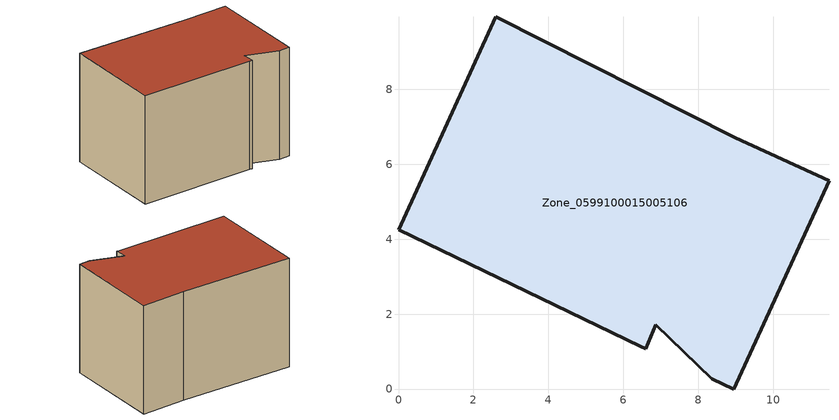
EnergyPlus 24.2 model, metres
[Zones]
Zone_0599100015005106
 floor ground (C_G): 8.36,0.27 6.87,1.72 6.6,1.07 6.45,1.14 0,4.25 2.6,9.93 8.99,6.7 11.49,5.56 8.95,0 z0.82
 wall outside (C_F): 11.49,5.56 8.99,6.7 2.6,9.93 0,4.25 6.45,1.14 6.6,1.07 6.87,1.72 8.36,0.27 8.95,0 11.49,5.56 z0.82:7.73
 roof outside (C_R): 8.36,0.27 8.95,0 11.49,5.56 8.99,6.7 2.6,9.93 0,4.25 6.45,1.14 6.6,1.07 6.87,1.72 z7.73
[BUILDING]
Pand.0599100015005106: North Axis=0; Terrain=City; Loads Convergence Tolerance Value=0.04; Temperature Convergence Tolerance Value=0.4; Solar Distribution=FullExterior; Maximum Number of Warmup Days=25; Minimum Number of Warmup Days=1
[Site:Location]
Rotterdam.The.Hague.AP_ZH_NLD Design_Conditions: Latitude=51.96; Longitude=4.45; Time Zone=1; Elevation=-4.5
[SITE:GROUNDTEMPERATURE:BUILDINGSURFACE]
18, 18, 18, 18, 18, 18, 18, 18, 18, 18, 18, 18
[MATERIAL] Thermal Absorptance=0.9; Solar Absorptance=0.7; Visible Absorptance=0.7
Name | Roughness | Thickness | Conductivity | Density | Specific Heat
G.TI.1965-1974 | MediumSmooth | 0.15 | 0.882353 | 540 | 1210
F.TI.1965-1974 | Rough | 0.3 | 0.697674 | 1920 | 840
R.TI.1965-1974 | MediumRough | 0.2 | 0.232558 | 1500 | 1000
[CONSTRUCTION]
C_G: G.TI.1965-1974
C_F: F.TI.1965-1974
C_R: R.TI.1965-1974
[ZONE]
Zone_0599100015005106: Type=1; Multiplier=1; Ceiling Height=Autocalculate; Volume=Autocalculate; Floor Area=autocalculate; Part of Total Floor Area=Yes
[ZONEINFILTRATION:DESIGNFLOWRATE]
Infil_Zone_0599100015005106: Zone or ZoneList or Space or SpaceList=Zone_0599100015005106; Schedule=AlwaysOn; Design Flow Rate Calculation Method=Flow/Area; Flow Rate per Floor Area=0.003; Constant Term Coefficient=1; Temperature Term Coefficient=0; Velocity Term Coefficient=0; Velocity Squared Term Coefficient=0
[HVACTEMPLATE:ZONE:IDEALLOADSAIRSYSTEM]
Zone_0599100015005106: Maximum Heating Supply Air Temperature=50; Minimum Cooling Supply Air Temperature=13; Maximum Heating Supply Air Humidity Ratio=0.0156; Minimum Cooling Supply Air Humidity Ratio=0.0077; Heating Limit=NoLimit; Cooling Limit=NoLimit; Dehumidification Control Type=ConstantSensibleHeatRatio; Cooling Sensible Heat Ratio=0.7; Dehumidification Setpoint=60; Humidification Control Type=None; Humidification Setpoint=30; Outdoor Air Method=None; Outdoor Air Flow Rate per Person=0.00944; Outdoor Air Flow Rate per Zone Floor Area=0; Outdoor Air Flow Rate per Zone=0; Demand Controlled Ventilation Type=None; Outdoor Air Economizer Type=NoEconomizer; Heat Recovery Type=None; Sensible Heat Recovery Effectiveness=0.7; Latent Heat Recovery Effectiveness=0.65
[ZONECONTROL:THERMOSTAT]
ThermostatControl_Zone_0599100015005106: Zone or ZoneList=Zone_0599100015005106; Control Type Schedule=DualSetpointControlType; Control 1=Thermostat_Zone_0599100015005106; Temperature Difference Between Cutout And Setpoint=0
[THERMOSTATSETPOINT:DUALSETPOINT]
Thermostat_Zone_0599100015005106: Heating Setpoint Temperature Schedule=HeatingSetpoint_Zone_0599100015005106; Cooling Setpoint Temperature Schedule=CoolingSetpoint_Zone_0599100015005106
[SCHEDULE:COMPACT]
HeatingSetpoint_Zone_0599100015005106: Through: 12/31, For: AllDays, Until: 24:00, 21
CoolingSetpoint_Zone_0599100015005106: Through: 12/31, For: AllDays, Until: 24:00, 24
DualSetpointControlType: Through: 12/31, For: AllDays, Until: 24:00, 4
AlwaysOn: Through: 12/31, For: AllDays, Until: 24:00, 1
